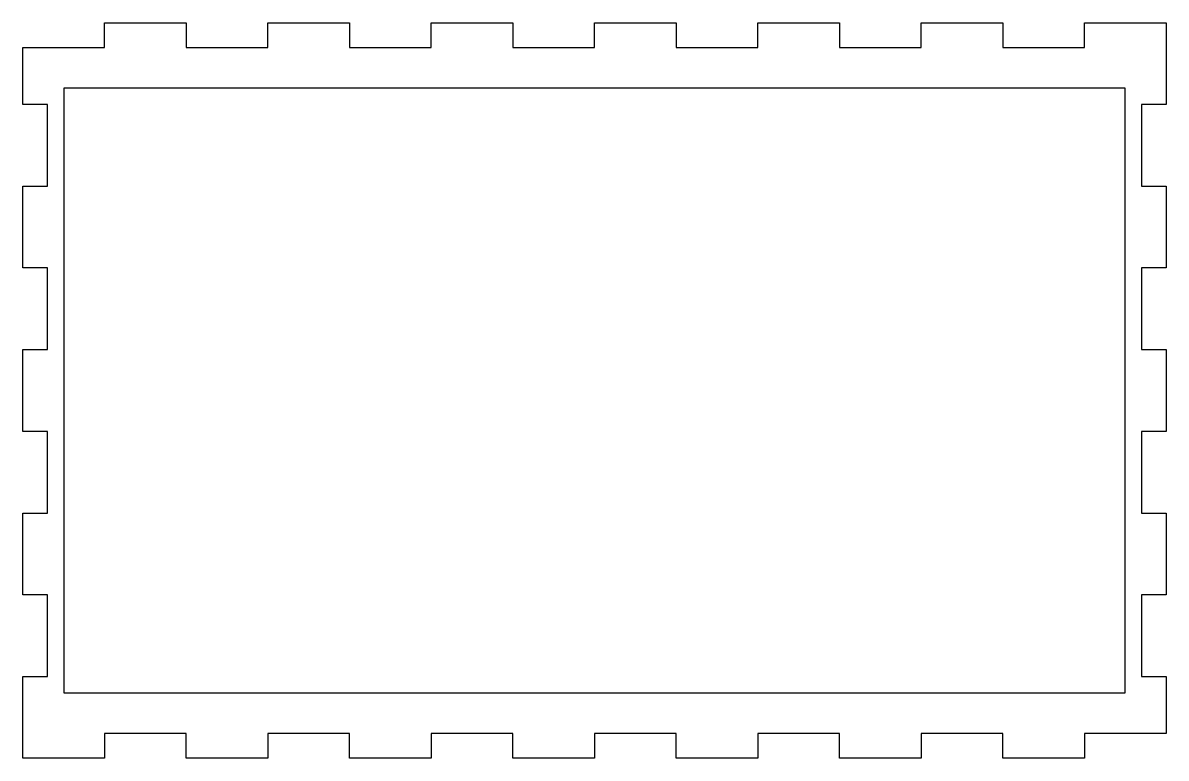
# Model space of a CAD drawing. Header units: millimetres. Extents: x -27 to 113, y -224 to -134.
import ezdxf

# ---------------------------------------------------------------- set-up
doc = ezdxf.new("R2010")
doc.units = ezdxf.units.MM
doc.layers.get('0').update_dxf_attribs({"linetype": 'CONTINUOUS'})

msp = doc.modelspace()

# ---------------------------------------------------------------- linework, layer by layer
for points in [[(-26.8, -174), (-23.8, -174), (-23.8, -164), (-26.8, -164), (-26.8, -154), (-23.8, -154), (-23.8, -144), (-26.8, -144), (-26.8, -137), (-16.8, -137), (-16.8, -134), (-6.8, -134), (-6.8, -137), (3.2, -137), (3.2, -134), (13.2, -134), (13.2, -137), (23.2, -137), (23.2, -134), (33.2, -134), (33.2, -137), (43.2, -137), (43.2, -134), (53.2, -134), (53.2, -137), (63.2, -137), (63.2, -134), (73.2, -134), (73.2, -137), (83.2, -137), (83.2, -134), (93.2, -134), (93.2, -137), (103.2, -137), (103.2, -134), (113.2, -134), (113.2, -144), (110.2, -144), (110.2, -154), (113.2, -154), (113.2, -164), (110.2, -164), (110.2, -174), (113.2, -174), (113.2, -184), (110.2, -184), (110.2, -194), (113.2, -194), (113.2, -204), (110.2, -204), (110.2, -214), (113.2, -214), (113.2, -221), (103.2, -221), (103.2, -224), (93.2, -224), (93.2, -221), (83.2, -221), (83.2, -224), (73.2, -224), (73.2, -221), (63.2, -221), (63.2, -224), (53.2, -224), (53.2, -221), (43.2, -221), (43.2, -224), (33.2, -224), (33.2, -221), (23.2, -221), (23.2, -224), (13.2, -224), (13.2, -221), (3.2, -221), (3.2, -224), (-6.8, -224), (-6.8, -221), (-16.8, -221), (-16.8, -224), (-26.8, -224), (-26.8, -214), (-23.8, -214), (-23.8, -204), (-26.8, -204), (-26.8, -194), (-23.8, -194), (-23.8, -184), (-26.8, -184)], [(-21.8, -142), (-21.8, -216), (108.2, -216), (108.2, -142)]]:
    msp.add_lwpolyline(points, close=True)

doc.saveas('drawing.dxf')
